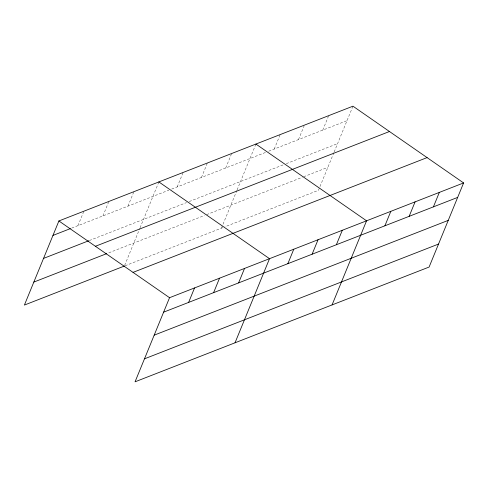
<?xml version="1.0" encoding="UTF-8"?>
<svg xmlns="http://www.w3.org/2000/svg" width="488" height="488" viewBox="0 0 488 488"><rect width="100%" height="100%" fill="white"/><g stroke="black" fill="none" stroke-linecap="round" stroke-linejoin="round"><path stroke-width="0.37" stroke-dasharray="2.44 1.83" d="M77.958 225.657L83.893 211.2M102.956 215.903L108.885 201.44M127.947 206.149L133.883 191.686M124.666 265.35L139.806 228.433M140.087 227.737L158.874 181.933M177.205 186.922L183.134 172.459M201.465 177.455L207.394 162.992M225.724 167.988L231.654 153.525M221.418 228.171L236.839 190.558M237.125 189.862L255.913 144.058M274.244 149.047L280.173 134.584M298.504 139.58L304.152 125.806M322.757 130.113L328.692 115.65M333.877 152.683L318.457 190.296L224.883 226.816M334.164 151.988L352.952 106.183M71.712 228.097L168.885 190.167M171.66 189.088L265.923 152.293M268.699 151.213L347.017 120.64M89.365 240.517L186.489 202.605M189.265 201.52L283.528 164.731M286.303 163.645L337.592 143.624M108.812 252.814L204.502 215.464M206.583 214.653L302.237 177.321M303.621 176.778L327.881 167.311M125.068 265.771L224.187 227.085"/><path stroke-width="0.73" d="M463.6 182.933L169.543 297.704L135.048 381.817L429.105 267.046L463.6 182.933L352.952 106.183L58.895 220.954L24.4 305.067L124.379 266.045M188.612 302.414L194.541 287.95M213.604 292.66L219.533 278.197M238.601 282.9L244.531 268.443M235.027 342.796L269.522 258.683L158.874 181.933M287.853 263.679L293.782 249.215M312.113 254.205L318.042 239.748M336.372 244.738L342.301 230.275M332.066 304.921L366.561 220.808L255.913 144.058M384.892 225.804L390.821 211.341M409.151 216.33L415.081 201.873M433.411 206.863L439.34 192.4M52.966 235.417L70.321 228.64M43.542 258.402L88.67 240.785M95.41 246.281L389.467 131.51M33.825 282.082L106.726 253.626M133.035 272.377L427.085 157.606M163.614 312.168L457.671 197.396M154.19 335.152L448.24 220.381M144.478 358.832L438.529 244.061M58.895 220.954L169.543 297.704"/></g></svg>
